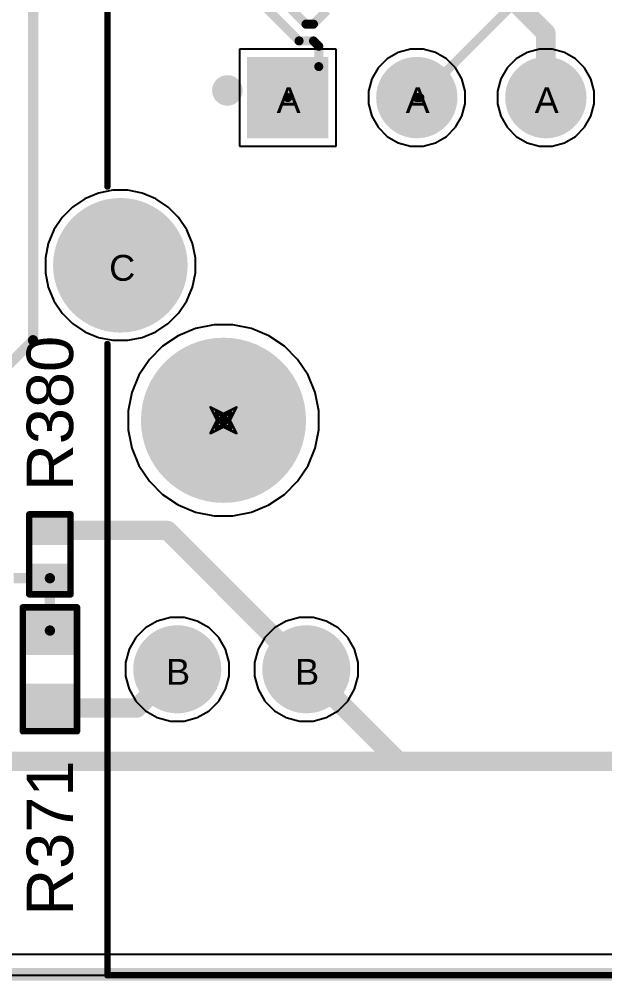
# Model space of a CAD drawing. Header units: inches. Extents: x -11 to 5428, y 0 to 5423.
# Drawn here: x 202.55 to 214.07, y -0.13 to 18.79 of the extents above; entities that cross this region are included whole.
import ezdxf

# ---------------------------------------------------------------- set-up
doc = ezdxf.new("R2010")
doc.units = ezdxf.units.IN
for name, color, linetype in [('Board Outline', 216, 'Continuous'), ('Bottom Layer', 5, 'Continuous'), ('Bottom Solder', 6, 'Continuous'), ('Drill Drawing', 1, 'Continuous'), ('GND', 16, 'Continuous'), ('Multi-Layer', 9, 'Continuous'), ('Pad Holes', 156, 'Continuous'), ('PWR', 76, 'Continuous'), ('Top Layer', 1, 'Continuous'), ('Top Overlay', 2, 'Continuous'), ('Top Paste', 8, 'Continuous'), ('Top Solder', 216, 'Continuous')]:
    doc.layers.add(name, color=color, linetype=linetype)
doc.styles.add('Arial', font='', dxfattribs={"height": 0.2})
doc.styles.get('Arial').set_extended_font_data('Arial')

# ---------------------------------------------------------------- blocks, each defined once
blk = doc.blocks.new('R___0402_356')
at = {"layer": 'Top Layer'}
for points in [[(-0.6985050799999999, -0.31751524), (-0.6985050799999999, 0.31748476), (-0.24130508, 0.31748476), (-0.2413050799999999, -0.31751524)], [(0.2412949200000001, -0.31751524), (0.2412949199999999, 0.31748476), (0.69849492, 0.31748476), (0.69849492, -0.31751524)]]:
    blk.add_hatch(color=1, dxfattribs=at).paths.add_polyline_path(points)
at = {"layer": 'Top Paste'}
for points in [[(-0.6985050799999999, -0.31751524), (-0.6985050799999999, 0.31748476), (-0.24130508, 0.31748476), (-0.2413050799999999, -0.31751524)], [(0.2412949200000001, -0.31751524), (0.2412949199999999, 0.31748476), (0.69849492, 0.31748476), (0.69849492, -0.31751524)]]:
    blk.add_hatch(color=8, dxfattribs=at).paths.add_polyline_path(points)
at = {"layer": 'Top Solder'}
for points in [[(-0.75350624, -0.3725164000000001), (-0.75350624, 0.3724859199999999), (-0.1863039200000001, 0.37248592), (-0.1863039199999999, -0.3725163999999999)], [(0.1862937600000001, -0.3725164000000001), (0.1862937599999999, 0.3724859199999999), (0.7534960799999999, 0.37248592), (0.7534960799999999, -0.3725163999999999)]]:
    blk.add_hatch(color=216, dxfattribs=at).paths.add_polyline_path(points)
at = {"layer": 'Top Overlay'}
for points in [[(0.78739492, 0.40638476, 0.127, 0.127, 0), (-0.7874050799999999, 0.40638476, 0.127, 0.127, 0)], [(-0.7874050799999999, -0.40641524, 0.127, 0.127, 0), (-0.7874050799999999, 0.40638476, 0.127, 0.127, 0)], [(0.78739492, -0.40641524, 0.127, 0.127, 0), (0.78739492, 0.40638476, 0.127, 0.127, 0)], [(0.78739492, -0.40641524, 0.127, 0.127, 0), (-0.7874050799999999, -0.40641524, 0.127, 0.127, 0)], [(0.81279492, -0.43181524, 0.0032258, 0.0032258, 0), (-0.81280508, -0.43181524, 0.0032258, 0.0032258, 0)]]:
    blk.add_lwpolyline(points, format="xyseb", dxfattribs=at)
for points in [[(-0.8191550799999999, 0.40638476, 0.0635, 0.0635, 1), (-0.75565508, 0.40638476, 0.0635, 0.0635, 1)], [(-0.8191550799999999, 0.40638476, 0.0635, 0.0635, 1), (-0.75565508, 0.40638476, 0.0635, 0.0635, 1)], [(0.7556449199999999, 0.40638476, 0.0635, 0.0635, 1), (0.81914492, 0.40638476, 0.0635, 0.0635, 1)], [(0.7556449199999999, 0.40638476, 0.0635, 0.0635, 1), (0.81914492, 0.40638476, 0.0635, 0.0635, 1)], [(-0.8191550799999999, -0.40641524, 0.0635, 0.0635, 1), (-0.75565508, -0.40641524, 0.0635, 0.0635, 1)], [(-0.8191550799999999, -0.40641524, 0.0635, 0.0635, 1), (-0.75565508, -0.40641524, 0.0635, 0.0635, 1)], [(0.7556449199999999, -0.40641524, 0.0635, 0.0635, 1), (0.81914492, -0.40641524, 0.0635, 0.0635, 1)], [(0.7556449199999999, -0.40641524, 0.0635, 0.0635, 1), (0.81914492, -0.40641524, 0.0635, 0.0635, 1)], [(-0.81361026, -0.43181524, 0.0016129, 0.0016129, 1), (-0.8119998999999999, -0.43181524, 0.0016129, 0.0016129, 1)], [(0.8119897399999999, -0.43181524, 0.0016129, 0.0016129, 1), (0.8136000999999999, -0.43181524, 0.0016129, 0.0016129, 1)]]:
    blk.add_lwpolyline(points, format="xyseb", close=True, dxfattribs=at)
blk = doc.blocks.new('R___0603_366')
at = {"layer": 'Top Layer'}
for points in [[(-0.38102032, 0.4444847599999999), (-0.38102032, -0.44451524), (-1.14302032, -0.44451524), (-1.14302032, 0.4444847599999999)], [(1.14297968, 0.4444847599999999), (1.14297968, -0.44451524), (0.38097968, -0.44451524), (0.38097968, 0.4444847599999999)]]:
    blk.add_hatch(color=1, dxfattribs=at).paths.add_polyline_path(points)
at = {"layer": 'Top Paste'}
for points in [[(-0.38102032, 0.4444847599999999), (-0.38102032, -0.44451524), (-1.14302032, -0.44451524), (-1.14302032, 0.4444847599999999)], [(1.14297968, 0.4444847599999999), (1.14297968, -0.44451524), (0.38097968, -0.44451524), (0.38097968, 0.4444847599999999)]]:
    blk.add_hatch(color=8, dxfattribs=at).paths.add_polyline_path(points)
at = {"layer": 'Top Solder'}
for points in [[(-0.27942032, 0.54608476), (-0.27942032, -0.54611524), (-1.24462032, -0.54611524), (-1.24462032, 0.54608476)], [(1.24457968, 0.54608476), (1.24457968, -0.54611524), (0.27937968, -0.54611524), (0.27937968, 0.54608476)]]:
    blk.add_hatch(color=216, dxfattribs=at).paths.add_polyline_path(points)
at = {"layer": 'Top Overlay'}
for points in [[(-1.21922032, -0.53341524, 0.127, 0.127, 0), (-1.21922032, 0.53338476, 0.127, 0.127, 0)], [(1.21917968, 0.53338476, 0.127, 0.127, 0), (-1.21922032, 0.53338476, 0.127, 0.127, 0)], [(1.21917968, -0.53341524, 0.127, 0.127, 0), (1.21917968, 0.53338476, 0.127, 0.127, 0)], [(1.21917968, -0.53341524, 0.127, 0.127, 0), (-1.21922032, -0.53341524, 0.127, 0.127, 0)]]:
    blk.add_lwpolyline(points, format="xyseb", dxfattribs=at)
for points in [[(-1.25097032, 0.53338476, 0.0635, 0.0635, 1), (-1.18747032, 0.53338476, 0.0635, 0.0635, 1)], [(-1.25097032, 0.53338476, 0.0635, 0.0635, 1), (-1.18747032, 0.53338476, 0.0635, 0.0635, 1)], [(1.18742968, 0.53338476, 0.0635, 0.0635, 1), (1.25092968, 0.53338476, 0.0635, 0.0635, 1)], [(1.18742968, 0.53338476, 0.0635, 0.0635, 1), (1.25092968, 0.53338476, 0.0635, 0.0635, 1)], [(-1.25097032, -0.53341524, 0.0635, 0.0635, 1), (-1.18747032, -0.53341524, 0.0635, 0.0635, 1)], [(-1.25097032, -0.53341524, 0.0635, 0.0635, 1), (-1.18747032, -0.53341524, 0.0635, 0.0635, 1)], [(1.18742968, -0.53341524, 0.0635, 0.0635, 1), (1.25092968, -0.53341524, 0.0635, 0.0635, 1)], [(1.18742968, -0.53341524, 0.0635, 0.0635, 1), (1.25092968, -0.53341524, 0.0635, 0.0635, 1)]]:
    blk.add_lwpolyline(points, format="xyseb", close=True, dxfattribs=at)
blk = doc.blocks.new('HR911105A_372')
at = {"layer": 'Bottom Layer'}
h = blk.add_hatch(color=5, dxfattribs=at)
edge = h.paths.add_edge_path()
edge.add_arc((4.085000719999999, 6.894982399999999), 0.7649997399999999, 0, 360)
h = blk.add_hatch(color=5, dxfattribs=at)
edge = h.paths.add_edge_path()
edge.add_arc((6.62500072, 6.894982399999999), 0.7649997399999999, 0, 360)
h = blk.add_hatch(color=5, dxfattribs=at)
edge = h.paths.add_edge_path()
edge.add_arc((7.744988319999999, -1.0550144), 1.22249946, 0, 360)
h = blk.add_hatch(color=5, dxfattribs=at)
edge = h.paths.add_edge_path()
edge.add_arc((-0.63000128, -4.3549824), 0.69900038, 0, 360)
h = blk.add_hatch(color=5, dxfattribs=at)
edge = h.paths.add_edge_path()
edge.add_arc((1.90999872, -4.3549824), 0.69900038, 0, 360)
blk.add_hatch(color=5, dxfattribs=at).paths.add_polyline_path([(5.148999099999999, -5.05398278), (3.75099834, -5.05398278), (3.75099834, -3.65598202), (5.148999099999999, -3.65598202)])
at = {"layer": 'Bottom Solder'}
h = blk.add_hatch(color=6, dxfattribs=at)
edge = h.paths.add_edge_path()
edge.add_arc((4.085000719999999, 6.894982399999999), 0.86659974, 0, 360)
h = blk.add_hatch(color=6, dxfattribs=at)
edge = h.paths.add_edge_path()
edge.add_arc((6.62500072, 6.894982399999999), 0.86659974, 0, 360)
h = blk.add_hatch(color=6, dxfattribs=at)
edge = h.paths.add_edge_path()
edge.add_arc((5.71502032, 1.9950176), 0.1016, 0, 360)
h = blk.add_hatch(color=6, dxfattribs=at)
edge = h.paths.add_edge_path()
edge.add_arc((7.744988319999999, -1.0550144), 1.32409946, 0, 360)
h = blk.add_hatch(color=6, dxfattribs=at)
edge = h.paths.add_edge_path()
edge.add_arc((-0.63000128, -4.3549824), 0.8006003799999999, 0, 360)
h = blk.add_hatch(color=6, dxfattribs=at)
edge = h.paths.add_edge_path()
edge.add_arc((1.90999872, -4.3549824), 0.8006003799999999, 0, 360)
blk.add_hatch(color=6, dxfattribs=at).paths.add_polyline_path([(5.2505991, -5.15558278), (3.64939834, -5.15558278), (3.64939834, -3.55438202), (5.2505991, -3.55438202)])
at = {"layer": 'GND'}
h = blk.add_hatch(color=16, dxfattribs=at)
edge = h.paths.add_edge_path()
edge.add_arc((4.085000719999999, 6.894982399999999), 0.7649997399999999, 0, 360)
h = blk.add_hatch(color=16, dxfattribs=at)
edge = h.paths.add_edge_path()
edge.add_arc((6.62500072, 6.894982399999999), 0.7649997399999999, 0, 360)
h = blk.add_hatch(color=16, dxfattribs=at)
edge = h.paths.add_edge_path()
edge.add_arc((7.744988319999999, -1.0550144), 1.22249946, 0, 360)
h = blk.add_hatch(color=16, dxfattribs=at)
edge = h.paths.add_edge_path()
edge.add_arc((-0.63000128, -4.3549824), 0.69900038, 0, 360)
h = blk.add_hatch(color=16, dxfattribs=at)
edge = h.paths.add_edge_path()
edge.add_arc((1.90999872, -4.3549824), 0.69900038, 0, 360)
blk.add_hatch(color=16, dxfattribs=at).paths.add_polyline_path([(5.148999099999999, -5.05398278), (3.75099834, -5.05398278), (3.75099834, -3.65598202), (5.148999099999999, -3.65598202)])
at = {"layer": 'Multi-Layer'}
h = blk.add_hatch(color=9, dxfattribs=at)
edge = h.paths.add_edge_path()
edge.add_arc((4.085000719999999, 6.894982399999999), 0.7649997399999999, 0, 360)
h = blk.add_hatch(color=9, dxfattribs=at)
edge = h.paths.add_edge_path()
edge.add_arc((6.62500072, 6.894982399999999), 0.7649997399999999, 0, 360)
h = blk.add_hatch(color=9, dxfattribs=at)
edge = h.paths.add_edge_path()
edge.add_arc((7.744988319999999, -1.0550144), 1.22249946, 0, 360)
h = blk.add_hatch(color=9, dxfattribs=at)
edge = h.paths.add_edge_path()
edge.add_arc((-0.63000128, -4.3549824), 0.69900038, 0, 360)
h = blk.add_hatch(color=9, dxfattribs=at)
edge = h.paths.add_edge_path()
edge.add_arc((1.90999872, -4.3549824), 0.69900038, 0, 360)
blk.add_hatch(color=9, dxfattribs=at).paths.add_polyline_path([(5.148999099999999, -5.05398278), (3.75099834, -5.05398278), (3.75099834, -3.65598202), (5.148999099999999, -3.65598202)])
at = {"layer": 'Pad Holes'}
h = blk.add_hatch(color=7, dxfattribs=at)
edge = h.paths.add_edge_path()
edge.add_arc((4.085000719999999, 6.894982399999999), 0.50999898, 0, 360)
h = blk.add_hatch(color=7, dxfattribs=at)
edge = h.paths.add_edge_path()
edge.add_arc((6.62500072, 6.894982399999999), 0.50999898, 0, 360)
h = blk.add_hatch(color=7, dxfattribs=at)
edge = h.paths.add_edge_path()
edge.add_arc((5.71502032, 1.9950176), 1.62500056, 0, 360)
h = blk.add_hatch(color=7, dxfattribs=at)
edge = h.paths.add_edge_path()
edge.add_arc((7.744988319999999, -1.0550144), 0.8149996399999999, 0, 360)
h = blk.add_hatch(color=7, dxfattribs=at)
edge = h.paths.add_edge_path()
edge.add_arc((-0.63000128, -4.3549824), 0.44500038, 0, 360)
h = blk.add_hatch(color=7, dxfattribs=at)
edge = h.paths.add_edge_path()
edge.add_arc((1.90999872, -4.3549824), 0.44500038, 0, 360)
h = blk.add_hatch(color=7, dxfattribs=at)
edge = h.paths.add_edge_path()
edge.add_arc((4.44999872, -4.3549824), 0.44500038, 0, 360)
at = {"layer": 'PWR'}
h = blk.add_hatch(color=76, dxfattribs=at)
edge = h.paths.add_edge_path()
edge.add_arc((4.085000719999999, 6.894982399999999), 0.7649997399999999, 0, 360)
h = blk.add_hatch(color=76, dxfattribs=at)
edge = h.paths.add_edge_path()
edge.add_arc((6.62500072, 6.894982399999999), 0.7649997399999999, 0, 360)
h = blk.add_hatch(color=76, dxfattribs=at)
edge = h.paths.add_edge_path()
edge.add_arc((7.744988319999999, -1.0550144), 1.22249946, 0, 360)
h = blk.add_hatch(color=76, dxfattribs=at)
edge = h.paths.add_edge_path()
edge.add_arc((-0.63000128, -4.3549824), 0.69900038, 0, 360)
h = blk.add_hatch(color=76, dxfattribs=at)
edge = h.paths.add_edge_path()
edge.add_arc((1.90999872, -4.3549824), 0.69900038, 0, 360)
blk.add_hatch(color=76, dxfattribs=at).paths.add_polyline_path([(5.148999099999999, -5.05398278), (3.75099834, -5.05398278), (3.75099834, -3.65598202), (5.148999099999999, -3.65598202)])
at = {"layer": 'Top Layer'}
h = blk.add_hatch(color=1, dxfattribs=at)
edge = h.paths.add_edge_path()
edge.add_arc((4.085000719999999, 6.894982399999999), 0.7649997399999999, 0, 360)
h = blk.add_hatch(color=1, dxfattribs=at)
edge = h.paths.add_edge_path()
edge.add_arc((6.62500072, 6.894982399999999), 0.7649997399999999, 0, 360)
h = blk.add_hatch(color=1, dxfattribs=at)
edge = h.paths.add_edge_path()
edge.add_arc((7.744988319999999, -1.0550144), 1.22249946, 0, 360)
h = blk.add_hatch(color=1, dxfattribs=at)
edge = h.paths.add_edge_path()
edge.add_arc((-0.63000128, -4.3549824), 0.69900038, 0, 360)
h = blk.add_hatch(color=1, dxfattribs=at)
edge = h.paths.add_edge_path()
edge.add_arc((1.90999872, -4.3549824), 0.69900038, 0, 360)
blk.add_hatch(color=1, dxfattribs=at).paths.add_polyline_path([(5.148999099999999, -5.05398278), (3.75099834, -5.05398278), (3.75099834, -3.65598202), (5.148999099999999, -3.65598202)])
at = {"layer": 'Top Solder'}
h = blk.add_hatch(color=216, dxfattribs=at)
edge = h.paths.add_edge_path()
edge.add_arc((4.085000719999999, 6.894982399999999), 0.86659974, 0, 360)
h = blk.add_hatch(color=216, dxfattribs=at)
edge = h.paths.add_edge_path()
edge.add_arc((6.62500072, 6.894982399999999), 0.86659974, 0, 360)
h = blk.add_hatch(color=216, dxfattribs=at)
edge = h.paths.add_edge_path()
edge.add_arc((5.71502032, 1.9950176), 0.1016, 0, 360)
h = blk.add_hatch(color=216, dxfattribs=at)
edge = h.paths.add_edge_path()
edge.add_arc((7.744988319999999, -1.0550144), 1.32409946, 0, 360)
h = blk.add_hatch(color=216, dxfattribs=at)
edge = h.paths.add_edge_path()
edge.add_arc((-0.63000128, -4.3549824), 0.8006003799999999, 0, 360)
h = blk.add_hatch(color=216, dxfattribs=at)
edge = h.paths.add_edge_path()
edge.add_arc((1.90999872, -4.3549824), 0.8006003799999999, 0, 360)
blk.add_hatch(color=216, dxfattribs=at).paths.add_polyline_path([(5.2505991, -5.15558278), (3.64939834, -5.15558278), (3.64939834, -3.55438202), (5.2505991, -3.55438202)])
at = {"layer": 'Top Overlay'}
for points in [[(8.000004319999999, 12.9149856, 0.127, 0.127, 0), (-8.000014479999999, 12.9149856, 0.127, 0.127, 0)], [(8.000004319999999, 12.9149856, 0.127, 0.127, 0), (8.000004319999999, 0.4949951999999999, 0.127, 0.127, 0)], [(8.000004319999999, -2.605024, 0.127, 0.127, 0), (8.000004319999999, -8.4850224, 0.127, 0.127, 0)]]:
    blk.add_lwpolyline(points, format="xyseb", dxfattribs=at)
for points in [[(7.96825432, 12.9149856, 0.0635, 0.0635, 1), (8.03175432, 12.9149856, 0.0635, 0.0635, 1)], [(7.96825432, 12.9149856, 0.0635, 0.0635, 1), (8.03175432, 12.9149856, 0.0635, 0.0635, 1)], [(7.96825432, 0.4949951999999999, 0.0635, 0.0635, 1), (8.03175432, 0.4949951999999999, 0.0635, 0.0635, 1)], [(7.96825432, -2.605024, 0.0635, 0.0635, 1), (8.03175432, -2.605024, 0.0635, 0.0635, 1)], [(5.7887997, -4.495799999999999, 0.2999994, 0.2999994, 1), (5.488800299999999, -4.495799999999999, 0.2999994, 0.2999994, 1)], [(5.413801719999999, -4.495799999999999, 0.1499997, 0.1499997, 1), (5.563798879999999, -4.495799999999999, 0.1499997, 0.1499997, 1)], [(5.71380112, -4.495799999999999, 0.1499997, 0.1499997, 1), (5.86379828, -4.495799999999999, 0.1499997, 0.1499997, 1)]]:
    blk.add_lwpolyline(points, format="xyseb", close=True, dxfattribs=at)

msp = doc.modelspace()

# ---------------------------------------------------------------- linework, layer by layer
at = {"layer": 'Board Outline'}
msp.add_lwpolyline([(1.27e-05, 1.27e-05, 0.254, 0.254, 0), (344.00001304, 1.27e-05, 0.254, 0.254, 0)], format="xyseb", dxfattribs=at)
at = {"layer": 'Bottom Layer'}
msp.add_line((185.23320586, -0.01805432), (220.28220358, -0.01805432), dxfattribs=at)
for points in [[(211.64222594, 19.7919467, 0.3809999999999999, 0.3809999999999999, 0), (212.91172556, 18.52244708, 0.3809999999999999, 0.3809999999999999, 0)], [(212.91172556, 17.25244708, 0.3809999999999999, 0.3809999999999999, 0), (212.91172556, 18.52244708, 0.3809999999999999, 0.3809999999999999, 0)], [(212.91172556, 17.25244708, 0.3809999999999999, 0.3809999999999999, 0), (212.91222594, 17.2519467, 0.3809999999999999, 0.3809999999999999, 0)]]:
    msp.add_lwpolyline(points, format="xyseb", dxfattribs=at)
for points in [[(212.81647556, 18.52244708, 0.1905, 0.1905, 1), (213.00697556, 18.52244708, 0.1905, 0.1905, 1)], [(212.81647556, 18.52244708, 0.1905, 0.1905, 1), (213.00697556, 18.52244708, 0.1905, 0.1905, 1)], [(212.81647556, 17.25244708, 0.1905, 0.1905, 1), (213.00697556, 17.25244708, 0.1905, 0.1905, 1)], [(212.81647556, 17.25244708, 0.1905, 0.1905, 1), (213.00697556, 17.25244708, 0.1905, 0.1905, 1)], [(212.81697594, 17.2519467, 0.1905, 0.1905, 1), (213.00747594, 17.2519467, 0.1905, 0.1905, 1)]]:
    msp.add_lwpolyline(points, format="xyseb", close=True, dxfattribs=at)
at = {"layer": 'Drill Drawing'}
for points in [[(206.3131891, 11.1559467, 0.0508, 0.0508, 0), (206.5671891, 11.0289467, 0.0508, 0.0508, 0)], [(206.3131891, 11.1559467, 0.0508, 0.0508, 0), (206.4401891, 10.9019467, 0.0508, 0.0508, 0)], [(206.5671891, 11.0289467, 0.0508, 0.0508, 0), (206.8211891, 11.1559467, 0.0508, 0.0508, 0)], [(206.6941891, 10.9019467, 0.0508, 0.0508, 0), (206.8211891, 11.1559467, 0.0508, 0.0508, 0)], [(206.4147891, 11.0543467, 0.0508, 0.0508, 0), (206.5671891, 10.9781467, 0.0508, 0.0508, 0)], [(206.4147891, 11.0543467, 0.0508, 0.0508, 0), (206.4909891, 10.9019467, 0.0508, 0.0508, 0)], [(206.5671891, 10.9781467, 0.0508, 0.0508, 0), (206.7195891, 11.0543467, 0.0508, 0.0508, 0)], [(206.6433891, 10.9019467, 0.0508, 0.0508, 0), (206.7195891, 11.0543467, 0.0508, 0.0508, 0)], [(206.3131891, 10.6479467, 0.0508, 0.0508, 0), (206.4401891, 10.9019467, 0.0508, 0.0508, 0)], [(206.3131891, 10.6479467, 0.0508, 0.0508, 0), (206.5671891, 10.7749467, 0.0508, 0.0508, 0)], [(206.4147891, 10.7495467, 0.0508, 0.0508, 0), (206.4909891, 10.9019467, 0.0508, 0.0508, 0)], [(206.4147891, 10.7495467, 0.0508, 0.0508, 0), (206.5671891, 10.8257467, 0.0508, 0.0508, 0)], [(206.5671891, 10.8257467, 0.0508, 0.0508, 0), (206.7195891, 10.7495467, 0.0508, 0.0508, 0)], [(206.5671891, 10.7749467, 0.0508, 0.0508, 0), (206.8211891, 10.6479467, 0.0508, 0.0508, 0)], [(206.6433891, 10.9019467, 0.0508, 0.0508, 0), (206.7195891, 10.7495467, 0.0508, 0.0508, 0)], [(206.6941891, 10.9019467, 0.0508, 0.0508, 0), (206.8211891, 10.6479467, 0.0508, 0.0508, 0)]]:
    msp.add_lwpolyline(points, format="xyseb", dxfattribs=at)
for points in [[(206.3004891, 11.1559467, 0.0254, 0.0254, 1), (206.3258891, 11.1559467, 0.0254, 0.0254, 1)], [(206.3004891, 11.1559467, 0.0254, 0.0254, 1), (206.3258891, 11.1559467, 0.0254, 0.0254, 1)], [(206.8084891, 11.1559467, 0.0254, 0.0254, 1), (206.8338891, 11.1559467, 0.0254, 0.0254, 1)], [(206.8084891, 11.1559467, 0.0254, 0.0254, 1), (206.8338891, 11.1559467, 0.0254, 0.0254, 1)], [(206.4020891, 11.0543467, 0.0254, 0.0254, 1), (206.4274891, 11.0543467, 0.0254, 0.0254, 1)], [(206.4020891, 11.0543467, 0.0254, 0.0254, 1), (206.4274891, 11.0543467, 0.0254, 0.0254, 1)], [(206.5544891, 11.0289467, 0.0254, 0.0254, 1), (206.5798891, 11.0289467, 0.0254, 0.0254, 1)], [(206.5544891, 11.0289467, 0.0254, 0.0254, 1), (206.5798891, 11.0289467, 0.0254, 0.0254, 1)], [(206.5544891, 10.9781467, 0.0254, 0.0254, 1), (206.5798891, 10.9781467, 0.0254, 0.0254, 1)], [(206.5544891, 10.9781467, 0.0254, 0.0254, 1), (206.5798891, 10.9781467, 0.0254, 0.0254, 1)], [(206.7068891, 11.0543467, 0.0254, 0.0254, 1), (206.7322891, 11.0543467, 0.0254, 0.0254, 1)], [(206.7068891, 11.0543467, 0.0254, 0.0254, 1), (206.7322891, 11.0543467, 0.0254, 0.0254, 1)], [(206.4274891, 10.9019467, 0.0254, 0.0254, 1), (206.4528891, 10.9019467, 0.0254, 0.0254, 1)], [(206.4274891, 10.9019467, 0.0254, 0.0254, 1), (206.4528891, 10.9019467, 0.0254, 0.0254, 1)], [(206.4782891, 10.9019467, 0.0254, 0.0254, 1), (206.5036891, 10.9019467, 0.0254, 0.0254, 1)], [(206.4782891, 10.9019467, 0.0254, 0.0254, 1), (206.5036891, 10.9019467, 0.0254, 0.0254, 1)], [(206.5544891, 10.8257467, 0.0254, 0.0254, 1), (206.5798891, 10.8257467, 0.0254, 0.0254, 1)], [(206.5544891, 10.8257467, 0.0254, 0.0254, 1), (206.5798891, 10.8257467, 0.0254, 0.0254, 1)], [(206.5544891, 10.7749467, 0.0254, 0.0254, 1), (206.5798891, 10.7749467, 0.0254, 0.0254, 1)], [(206.5544891, 10.7749467, 0.0254, 0.0254, 1), (206.5798891, 10.7749467, 0.0254, 0.0254, 1)], [(206.6306891, 10.9019467, 0.0254, 0.0254, 1), (206.6560891, 10.9019467, 0.0254, 0.0254, 1)], [(206.6306891, 10.9019467, 0.0254, 0.0254, 1), (206.6560891, 10.9019467, 0.0254, 0.0254, 1)], [(206.6814891, 10.9019467, 0.0254, 0.0254, 1), (206.7068891, 10.9019467, 0.0254, 0.0254, 1)], [(206.6814891, 10.9019467, 0.0254, 0.0254, 1), (206.7068891, 10.9019467, 0.0254, 0.0254, 1)], [(206.3004891, 10.6479467, 0.0254, 0.0254, 1), (206.3258891, 10.6479467, 0.0254, 0.0254, 1)], [(206.3004891, 10.6479467, 0.0254, 0.0254, 1), (206.3258891, 10.6479467, 0.0254, 0.0254, 1)], [(206.4020891, 10.7495467, 0.0254, 0.0254, 1), (206.4274891, 10.7495467, 0.0254, 0.0254, 1)], [(206.4020891, 10.7495467, 0.0254, 0.0254, 1), (206.4274891, 10.7495467, 0.0254, 0.0254, 1)], [(206.7068891, 10.7495467, 0.0254, 0.0254, 1), (206.7322891, 10.7495467, 0.0254, 0.0254, 1)], [(206.7068891, 10.7495467, 0.0254, 0.0254, 1), (206.7322891, 10.7495467, 0.0254, 0.0254, 1)], [(206.8084891, 10.6479467, 0.0254, 0.0254, 1), (206.8338891, 10.6479467, 0.0254, 0.0254, 1)], [(206.8084891, 10.6479467, 0.0254, 0.0254, 1), (206.8338891, 10.6479467, 0.0254, 0.0254, 1)]]:
    msp.add_lwpolyline(points, format="xyseb", close=True, dxfattribs=at)
at = {"layer": 'GND'}
for p, q in [((208.78521108, 18.20494708), (206.87921032, 18.20494708)), ((206.87921032, 18.20494708), (206.87921032, 16.29894632)), ((208.78521108, 16.29894632), (208.78521108, 18.20494708)), ((210.24674486, 18.20494708), (210.00436536, 18.14000182)), ((210.49767654, 18.20494708), (210.24674486, 18.20494708)), ((210.74005604, 18.14000182), (210.49767654, 18.20494708)), ((212.78674486, 18.20494708), (212.54436536, 18.14000182)), ((213.03767654, 18.20494708), (212.78674486, 18.20494708)), ((213.28005604, 18.14000182), (213.03767654, 18.20494708)), ((209.78705312, 18.01453852), (209.60961888, 17.83710428)), ((210.00436536, 18.14000182), (209.78705312, 18.01453852)), ((210.95736828, 18.01453852), (210.74005604, 18.14000182)), ((211.13480252, 17.83710428), (210.95736828, 18.01453852)), ((212.32705312, 18.01453852), (212.14961888, 17.83710428)), ((212.54436536, 18.14000182), (212.32705312, 18.01453852)), ((213.49736828, 18.01453852), (213.28005604, 18.14000182)), ((213.67480252, 17.83710428), (213.49736828, 18.01453852)), ((209.60961888, 17.83710428), (209.48415558, 17.61979204)), ((211.26026582, 17.61979204), (211.13480252, 17.83710428)), ((212.14961888, 17.83710428), (212.02415558, 17.61979204)), ((213.80026582, 17.61979204), (213.67480252, 17.83710428)), ((209.48415558, 17.61979204), (209.41921032, 17.37741254)), ((211.32521108, 17.37741254), (211.26026582, 17.61979204)), ((212.02415558, 17.61979204), (211.95921032, 17.37741254)), ((213.86521108, 17.37741254), (213.80026582, 17.61979204)), ((209.41921032, 17.37741254), (209.41921032, 17.12648086)), ((211.32521108, 17.12648086), (211.32521108, 17.37741254)), ((211.95921032, 17.37741254), (211.95921032, 17.12648086)), ((213.86521108, 17.12648086), (213.86521108, 17.37741254)), ((209.41921032, 17.12648086), (209.48415558, 16.88410136)), ((211.26026582, 16.88410136), (211.32521108, 17.12648086)), ((211.95921032, 17.12648086), (212.02415558, 16.88410136)), ((213.80026582, 16.88410136), (213.86521108, 17.12648086)), ((209.48415558, 16.88410136), (209.60961888, 16.66678912)), ((211.13480252, 16.66678912), (211.26026582, 16.88410136)), ((212.02415558, 16.88410136), (212.14961888, 16.66678912)), ((213.67480252, 16.66678912), (213.80026582, 16.88410136)), ((209.60961888, 16.66678912), (209.78705312, 16.48935488)), ((210.95736828, 16.48935488), (211.13480252, 16.66678912)), ((212.14961888, 16.66678912), (212.32705312, 16.48935488)), ((213.49736828, 16.48935488), (213.67480252, 16.66678912)), ((209.78705312, 16.48935488), (210.00436536, 16.36389158)), ((210.74005604, 16.36389158), (210.95736828, 16.48935488)), ((212.32705312, 16.48935488), (212.54436536, 16.36389158)), ((213.28005604, 16.36389158), (213.49736828, 16.48935488)), ((206.87921032, 16.29894632), (208.78521108, 16.29894632)), ((210.00436536, 16.36389158), (210.24674486, 16.29894632)), ((210.24674486, 16.29894632), (210.49767654, 16.29894632)), ((210.49767654, 16.29894632), (210.74005604, 16.36389158)), ((212.54436536, 16.36389158), (212.78674486, 16.29894632)), ((212.78674486, 16.29894632), (213.03767654, 16.29894632)), ((213.03767654, 16.29894632), (213.28005604, 16.36389158)), ((206.01910536, 12.7087376), (205.67715024, 12.5670945)), ((206.3821247, 12.78094726), (206.01910536, 12.7087376)), ((206.7522535, 12.78094726), (206.3821247, 12.78094726)), ((207.11527284, 12.7087376), (206.7522535, 12.78094726)), ((207.45722796, 12.5670945), (207.11527284, 12.7087376)), ((205.67715024, 12.5670945), (205.36939622, 12.36146118)), ((207.76498198, 12.36146118), (207.45722796, 12.5670945)), ((205.36939622, 12.36146118), (205.10767462, 12.09973958)), ((208.02670358, 12.09973958), (207.76498198, 12.36146118)), ((205.10767462, 12.09973958), (204.9020413, 11.79198556)), ((208.2323369, 11.79198556), (208.02670358, 12.09973958)), ((204.9020413, 11.79198556), (204.7603982, 11.45003044)), ((208.37398, 11.45003044), (208.2323369, 11.79198556)), ((204.7603982, 11.45003044), (204.68818854, 11.0870111)), ((208.44618966, 11.0870111), (208.37398, 11.45003044)), ((204.68818854, 11.0870111), (204.68818854, 10.7168823)), ((208.44618966, 10.7168823), (208.44618966, 11.0870111)), ((204.68818854, 10.7168823), (204.7603982, 10.35386296)), ((208.37398, 10.35386296), (208.44618966, 10.7168823)), ((204.7603982, 10.35386296), (204.9020413, 10.01190784)), ((208.2323369, 10.01190784), (208.37398, 10.35386296)), ((204.9020413, 10.01190784), (205.10767462, 9.704153819999998)), ((208.02670358, 9.704153819999998), (208.2323369, 10.01190784)), ((205.10767462, 9.704153819999998), (205.36939622, 9.442432219999999)), ((207.76498198, 9.442432219999999), (208.02670358, 9.704153819999998)), ((205.36939622, 9.442432219999999), (205.67715024, 9.2367989)), ((207.45722796, 9.2367989), (207.76498198, 9.442432219999999)), ((205.67715024, 9.2367989), (206.01910536, 9.095155799999999)), ((206.01910536, 9.095155799999999), (206.3821247, 9.02294614)), ((206.7522535, 9.02294614), (207.11527284, 9.095155799999999)), ((207.11527284, 9.095155799999999), (207.45722796, 9.2367989)), ((206.3821247, 9.02294614), (206.7522535, 9.02294614)), ((205.52305352, 7.02098164), (205.2638897, 6.95153804)), ((205.79136388, 7.02098164), (205.52305352, 7.02098164)), ((206.0505277, 6.95153804), (205.79136388, 7.02098164)), ((208.06305352, 7.02098164), (207.8038897, 6.95153804)), ((208.33136388, 7.02098164), (208.06305352, 7.02098164)), ((208.5905277, 6.95153804), (208.33136388, 7.02098164)), ((205.03152796, 6.8173854), (204.8418052, 6.62766264)), ((205.2638897, 6.95153804), (205.03152796, 6.8173854)), ((206.28288944, 6.8173854), (206.0505277, 6.95153804)), ((206.4726122, 6.62766264), (206.28288944, 6.8173854)), ((207.57152796, 6.8173854), (207.3818052, 6.62766264)), ((207.8038897, 6.95153804), (207.57152796, 6.8173854)), ((208.82288944, 6.8173854), (208.5905277, 6.95153804)), ((209.0126122, 6.62766264), (208.82288944, 6.8173854)), ((204.8418052, 6.62766264), (204.70765256, 6.3953009)), ((206.60676484, 6.3953009), (206.4726122, 6.62766264)), ((207.3818052, 6.62766264), (207.24765256, 6.3953009)), ((209.14676484, 6.3953009), (209.0126122, 6.62766264)), ((204.70765256, 6.3953009), (204.63820896, 6.136137079999999)), ((206.67620844, 6.136137079999999), (206.60676484, 6.3953009)), ((207.24765256, 6.3953009), (207.17820896, 6.136137079999999)), ((209.21620844, 6.136137079999999), (209.14676484, 6.3953009)), ((204.63820896, 6.136137079999999), (204.63820896, 5.867826719999999)), ((206.67620844, 5.867826719999999), (206.67620844, 6.136137079999999)), ((207.17820896, 6.136137079999999), (207.17820896, 5.867826719999999)), ((209.21620844, 5.867826719999999), (209.21620844, 6.136137079999999)), ((204.63820896, 5.867826719999999), (204.70765256, 5.6086629)), ((206.60676484, 5.6086629), (206.67620844, 5.867826719999999)), ((207.17820896, 5.867826719999999), (207.24765256, 5.6086629)), ((209.14676484, 5.6086629), (209.21620844, 5.867826719999999)), ((204.70765256, 5.6086629), (204.8418052, 5.37630116)), ((206.4726122, 5.37630116), (206.60676484, 5.6086629)), ((207.24765256, 5.6086629), (207.3818052, 5.37630116)), ((209.0126122, 5.37630116), (209.14676484, 5.6086629)), ((204.8418052, 5.37630116), (205.03152796, 5.186578399999999)), ((206.28288944, 5.186578399999999), (206.4726122, 5.37630116)), ((207.3818052, 5.37630116), (207.57152796, 5.186578399999999)), ((208.82288944, 5.186578399999999), (209.0126122, 5.37630116)), ((205.03152796, 5.186578399999999), (205.2638897, 5.052425759999999)), ((206.0505277, 5.052425759999999), (206.28288944, 5.186578399999999)), ((207.57152796, 5.186578399999999), (207.8038897, 5.052425759999999)), ((208.5905277, 5.052425759999999), (208.82288944, 5.186578399999999)), ((205.2638897, 5.052425759999999), (205.52305352, 4.98298216)), ((205.52305352, 4.98298216), (205.79136388, 4.98298216)), ((205.79136388, 4.98298216), (206.0505277, 5.052425759999999)), ((207.8038897, 5.052425759999999), (208.06305352, 4.98298216)), ((208.06305352, 4.98298216), (208.33136388, 4.98298216)), ((208.33136388, 4.98298216), (208.5905277, 5.052425759999999)), ((343.61156068, 0.38846506), (0.38846506, 0.38846506))]:
    msp.add_line(p, q, dxfattribs=at)
at = {"layer": 'PWR'}
for p, q in [((208.78521108, 18.20494708), (206.87921032, 18.20494708)), ((206.87921032, 18.20494708), (206.87921032, 16.29894632)), ((208.78521108, 16.29894632), (208.78521108, 18.20494708)), ((210.24674486, 18.20494708), (210.00436536, 18.14000182)), ((210.49767654, 18.20494708), (210.24674486, 18.20494708)), ((210.74005604, 18.14000182), (210.49767654, 18.20494708)), ((212.78674486, 18.20494708), (212.54436536, 18.14000182)), ((213.03767654, 18.20494708), (212.78674486, 18.20494708)), ((213.28005604, 18.14000182), (213.03767654, 18.20494708)), ((209.78705312, 18.01453852), (209.60961888, 17.83710428)), ((210.00436536, 18.14000182), (209.78705312, 18.01453852)), ((210.95736828, 18.01453852), (210.74005604, 18.14000182)), ((211.13480252, 17.83710428), (210.95736828, 18.01453852)), ((212.32705312, 18.01453852), (212.14961888, 17.83710428)), ((212.54436536, 18.14000182), (212.32705312, 18.01453852)), ((213.49736828, 18.01453852), (213.28005604, 18.14000182)), ((213.67480252, 17.83710428), (213.49736828, 18.01453852)), ((209.60961888, 17.83710428), (209.48415558, 17.61979204)), ((211.26026582, 17.61979204), (211.13480252, 17.83710428)), ((212.14961888, 17.83710428), (212.02415558, 17.61979204)), ((213.80026582, 17.61979204), (213.67480252, 17.83710428)), ((209.48415558, 17.61979204), (209.41921032, 17.37741254)), ((211.32521108, 17.37741254), (211.26026582, 17.61979204)), ((212.02415558, 17.61979204), (211.95921032, 17.37741254)), ((213.86521108, 17.37741254), (213.80026582, 17.61979204)), ((209.41921032, 17.37741254), (209.41921032, 17.12648086)), ((211.32521108, 17.12648086), (211.32521108, 17.37741254)), ((211.95921032, 17.37741254), (211.95921032, 17.12648086)), ((213.86521108, 17.12648086), (213.86521108, 17.37741254)), ((209.41921032, 17.12648086), (209.48415558, 16.88410136)), ((211.26026582, 16.88410136), (211.32521108, 17.12648086)), ((211.95921032, 17.12648086), (212.02415558, 16.88410136)), ((213.80026582, 16.88410136), (213.86521108, 17.12648086)), ((209.48415558, 16.88410136), (209.60961888, 16.66678912)), ((211.13480252, 16.66678912), (211.26026582, 16.88410136)), ((212.02415558, 16.88410136), (212.14961888, 16.66678912)), ((213.67480252, 16.66678912), (213.80026582, 16.88410136)), ((209.60961888, 16.66678912), (209.78705312, 16.48935488)), ((210.95736828, 16.48935488), (211.13480252, 16.66678912)), ((212.14961888, 16.66678912), (212.32705312, 16.48935488)), ((213.49736828, 16.48935488), (213.67480252, 16.66678912)), ((209.78705312, 16.48935488), (210.00436536, 16.36389158)), ((210.74005604, 16.36389158), (210.95736828, 16.48935488)), ((212.32705312, 16.48935488), (212.54436536, 16.36389158)), ((213.28005604, 16.36389158), (213.49736828, 16.48935488)), ((206.87921032, 16.29894632), (208.78521108, 16.29894632)), ((210.00436536, 16.36389158), (210.24674486, 16.29894632)), ((210.24674486, 16.29894632), (210.49767654, 16.29894632)), ((210.49767654, 16.29894632), (210.74005604, 16.36389158)), ((212.54436536, 16.36389158), (212.78674486, 16.29894632)), ((212.78674486, 16.29894632), (213.03767654, 16.29894632)), ((213.03767654, 16.29894632), (213.28005604, 16.36389158)), ((204.10654124, 15.3717371), (203.83783718, 15.26043684)), ((204.39179848, 15.42847816), (204.10654124, 15.3717371)), ((204.68264372, 15.42847816), (204.39179848, 15.42847816)), ((204.96790096, 15.3717371), (204.68264372, 15.42847816)), ((205.23660502, 15.26043684), (204.96790096, 15.3717371)), ((203.83783718, 15.26043684), (203.59600632, 15.0988522)), ((205.47843588, 15.0988522), (205.23660502, 15.26043684)), ((203.59600632, 15.0988522), (203.3903476, 14.89319348)), ((205.6840946, 14.89319348), (205.47843588, 15.0988522)), ((203.3903476, 14.89319348), (203.22876296, 14.65136262)), ((205.84567924, 14.65136262), (205.6840946, 14.89319348)), ((203.22876296, 14.65136262), (203.1174627, 14.38265856)), ((205.9569795, 14.38265856), (205.84567924, 14.65136262)), ((203.1174627, 14.38265856), (203.06072164, 14.09740132)), ((206.01372056, 14.09740132), (205.9569795, 14.38265856)), ((203.06072164, 14.09740132), (203.06072164, 13.80655608)), ((206.01372056, 13.80655608), (206.01372056, 14.09740132)), ((203.06072164, 13.80655608), (203.1174627, 13.52129884)), ((205.9569795, 13.52129884), (206.01372056, 13.80655608)), ((203.1174627, 13.52129884), (203.22876296, 13.25259478)), ((205.84567924, 13.25259478), (205.9569795, 13.52129884)), ((203.22876296, 13.25259478), (203.3903476, 13.01076392)), ((205.6840946, 13.01076392), (205.84567924, 13.25259478)), ((203.3903476, 13.01076392), (203.59600632, 12.8051052)), ((205.47843588, 12.8051052), (205.6840946, 13.01076392)), ((203.59600632, 12.8051052), (203.83783718, 12.64352056)), ((205.23660502, 12.64352056), (205.47843588, 12.8051052)), ((206.01910536, 12.7087376), (205.67715024, 12.5670945)), ((206.3821247, 12.78094726), (206.01910536, 12.7087376)), ((206.7522535, 12.78094726), (206.3821247, 12.78094726)), ((207.11527284, 12.7087376), (206.7522535, 12.78094726)), ((207.45722796, 12.5670945), (207.11527284, 12.7087376)), ((203.83783718, 12.64352056), (204.10654124, 12.5322203)), ((204.10654124, 12.5322203), (204.39179848, 12.47547924)), ((204.68264372, 12.47547924), (204.96790096, 12.5322203)), ((204.96790096, 12.5322203), (205.23660502, 12.64352056)), ((205.67715024, 12.5670945), (205.36939622, 12.36146118)), ((207.76498198, 12.36146118), (207.45722796, 12.5670945)), ((204.39179848, 12.47547924), (204.68264372, 12.47547924)), ((205.36939622, 12.36146118), (205.10767462, 12.09973958)), ((208.02670358, 12.09973958), (207.76498198, 12.36146118)), ((205.10767462, 12.09973958), (204.9020413, 11.79198556)), ((208.2323369, 11.79198556), (208.02670358, 12.09973958)), ((204.9020413, 11.79198556), (204.7603982, 11.45003044)), ((208.37398, 11.45003044), (208.2323369, 11.79198556)), ((204.7603982, 11.45003044), (204.68818854, 11.0870111)), ((208.44618966, 11.0870111), (208.37398, 11.45003044)), ((204.68818854, 11.0870111), (204.68818854, 10.7168823)), ((208.44618966, 10.7168823), (208.44618966, 11.0870111)), ((204.68818854, 10.7168823), (204.7603982, 10.35386296)), ((208.37398, 10.35386296), (208.44618966, 10.7168823)), ((204.7603982, 10.35386296), (204.9020413, 10.01190784)), ((208.2323369, 10.01190784), (208.37398, 10.35386296)), ((204.9020413, 10.01190784), (205.10767462, 9.704153819999998)), ((208.02670358, 9.704153819999998), (208.2323369, 10.01190784)), ((205.10767462, 9.704153819999998), (205.36939622, 9.442432219999999)), ((207.76498198, 9.442432219999999), (208.02670358, 9.704153819999998)), ((205.36939622, 9.442432219999999), (205.67715024, 9.2367989)), ((207.45722796, 9.2367989), (207.76498198, 9.442432219999999)), ((205.67715024, 9.2367989), (206.01910536, 9.095155799999999)), ((206.01910536, 9.095155799999999), (206.3821247, 9.02294614)), ((206.7522535, 9.02294614), (207.11527284, 9.095155799999999)), ((207.11527284, 9.095155799999999), (207.45722796, 9.2367989)), ((206.3821247, 9.02294614), (206.7522535, 9.02294614)), ((205.52305352, 7.02098164), (205.2638897, 6.95153804)), ((205.79136388, 7.02098164), (205.52305352, 7.02098164)), ((206.0505277, 6.95153804), (205.79136388, 7.02098164)), ((208.06305352, 7.02098164), (207.8038897, 6.95153804)), ((208.33136388, 7.02098164), (208.06305352, 7.02098164)), ((208.5905277, 6.95153804), (208.33136388, 7.02098164)), ((205.03152796, 6.8173854), (204.8418052, 6.62766264)), ((205.2638897, 6.95153804), (205.03152796, 6.8173854)), ((206.28288944, 6.8173854), (206.0505277, 6.95153804)), ((206.4726122, 6.62766264), (206.28288944, 6.8173854)), ((207.57152796, 6.8173854), (207.3818052, 6.62766264)), ((207.8038897, 6.95153804), (207.57152796, 6.8173854)), ((208.82288944, 6.8173854), (208.5905277, 6.95153804)), ((209.0126122, 6.62766264), (208.82288944, 6.8173854)), ((204.8418052, 6.62766264), (204.70765256, 6.3953009)), ((206.60676484, 6.3953009), (206.4726122, 6.62766264)), ((207.3818052, 6.62766264), (207.24765256, 6.3953009)), ((209.14676484, 6.3953009), (209.0126122, 6.62766264)), ((204.70765256, 6.3953009), (204.63820896, 6.136137079999999)), ((206.67620844, 6.136137079999999), (206.60676484, 6.3953009)), ((207.24765256, 6.3953009), (207.17820896, 6.136137079999999)), ((209.21620844, 6.136137079999999), (209.14676484, 6.3953009)), ((204.63820896, 6.136137079999999), (204.63820896, 5.867826719999999)), ((206.67620844, 5.867826719999999), (206.67620844, 6.136137079999999)), ((207.17820896, 6.136137079999999), (207.17820896, 5.867826719999999)), ((209.21620844, 5.867826719999999), (209.21620844, 6.136137079999999)), ((204.63820896, 5.867826719999999), (204.70765256, 5.6086629)), ((206.60676484, 5.6086629), (206.67620844, 5.867826719999999)), ((207.17820896, 5.867826719999999), (207.24765256, 5.6086629)), ((209.14676484, 5.6086629), (209.21620844, 5.867826719999999)), ((204.70765256, 5.6086629), (204.8418052, 5.37630116)), ((206.4726122, 5.37630116), (206.60676484, 5.6086629)), ((207.24765256, 5.6086629), (207.3818052, 5.37630116)), ((209.0126122, 5.37630116), (209.14676484, 5.6086629)), ((204.8418052, 5.37630116), (205.03152796, 5.186578399999999)), ((206.28288944, 5.186578399999999), (206.4726122, 5.37630116)), ((207.3818052, 5.37630116), (207.57152796, 5.186578399999999)), ((208.82288944, 5.186578399999999), (209.0126122, 5.37630116)), ((205.03152796, 5.186578399999999), (205.2638897, 5.052425759999999)), ((206.0505277, 5.052425759999999), (206.28288944, 5.186578399999999)), ((207.57152796, 5.186578399999999), (207.8038897, 5.052425759999999)), ((208.5905277, 5.052425759999999), (208.82288944, 5.186578399999999)), ((205.2638897, 5.052425759999999), (205.52305352, 4.98298216)), ((205.52305352, 4.98298216), (205.79136388, 4.98298216)), ((205.79136388, 4.98298216), (206.0505277, 5.052425759999999)), ((207.8038897, 5.052425759999999), (208.06305352, 4.98298216)), ((208.06305352, 4.98298216), (208.33136388, 4.98298216)), ((208.33136388, 4.98298216), (208.5905277, 5.052425759999999)), ((228.16074764, 0.38846506), (0.38846506, 0.38846506))]:
    msp.add_line(p, q, dxfattribs=at)
at = {"layer": 'Top Layer'}
msp.add_line((185.23320586, -0.01805432), (220.28220358, -0.01805432), dxfattribs=at)
for points in [[(202.81899492, 12.47617012, 0.2032, 0.2032, 0), (202.81899492, 22.97136884, 0.2032, 0.2032, 0)], [(206.69781114, 20.19041428, 0.1778, 0.1778, 0), (208.19086378, 18.69736164, 0.1778, 0.1778, 0)], [(206.36761114, 20.0536429, 0.1778, 0.1778, 0), (208.0540924, 18.36716164, 0.1778, 0.1778, 0)], [(210.43199468, 17.2519467, 0.1778, 0.1778, 0), (212.60557936, 19.42553138, 0.1778, 0.1778, 0)], [(208.33815584, 18.69736164, 0.1778, 0.1778, 0), (208.6034436, 18.9626494, 0.1778, 0.1778, 0)], [(208.19086378, 18.69736164, 0.1778, 0.1778, 0), (208.33815584, 18.69736164, 0.1778, 0.1778, 0)], [(208.0540924, 18.36716164, 0.1778, 0.1778, 0), (208.33815584, 18.36716164, 0.1778, 0.1778, 0)], [(208.33815584, 18.36716164, 0.1778, 0.1778, 0), (208.44231108, 18.2630064, 0.1778, 0.1778, 0)], [(208.44231108, 17.86204708, 0.1778, 0.1778, 0), (208.44231108, 18.2630064, 0.1778, 0.1778, 0)], [(207.8322107, 17.2519467, 0.1778, 0.1778, 0), (208.44231108, 17.86204708, 0.1778, 0.1778, 0)], [(210.3722107, 17.2519467, 0.1778, 0.1778, 0), (210.43199468, 17.2519467, 0.1778, 0.1778, 0)], [(202.1226844, 11.7798596, 0.2032, 0.2032, 0), (202.81899492, 12.47617012, 0.2032, 0.2032, 0)], [(203.15079766, 8.73378238, 0.3809999999999999, 0.3809999999999999, 0), (205.46536758, 8.73378238, 0.3809999999999999, 0.3809999999999999, 0)], [(205.46536758, 8.73378238, 0.3809999999999999, 0.3809999999999999, 0), (210.0081652, 4.190984759999999, 0.3809999999999999, 0.3809999999999999, 0)], [(202.43799492, 7.793982379999999, 0.2032, 0.2032, 0), (203.15079766, 7.793982379999999, 0.2032, 0.2032, 0)], [(203.15079766, 6.76394634, 0.2032, 0.2032, 0), (203.15079766, 7.793982379999999, 0.2032, 0.2032, 0)], [(204.85951916, 5.23994634, 0.3809999999999999, 0.3809999999999999, 0), (205.62151916, 6.00194634, 0.3809999999999999, 0.3809999999999999, 0)], [(205.62151916, 6.00194634, 0.3809999999999999, 0.3809999999999999, 0), (205.65720362, 6.00194634, 0.3809999999999999, 0.3809999999999999, 0)], [(203.15079766, 5.23994634, 0.3809999999999999, 0.3809999999999999, 0), (204.85951916, 5.23994634, 0.3809999999999999, 0.3809999999999999, 0)], [(190.95916596, 4.190984759999999, 0.3809999999999999, 0.3809999999999999, 0), (210.0081652, 4.190984759999999, 0.3809999999999999, 0.3809999999999999, 0)], [(210.0081652, 4.190984759999999, 0.3809999999999999, 0.3809999999999999, 0), (224.40899492, 4.190984759999999, 0.3809999999999999, 0.3809999999999999, 0)]]:
    msp.add_lwpolyline(points, format="xyseb", dxfattribs=at)
for points in [[(208.14641378, 18.69736164, 0.08889999999999999, 0.08889999999999999, 1), (208.23531378, 18.69736164, 0.08889999999999999, 0.08889999999999999, 1)], [(208.14641378, 18.69736164, 0.08889999999999999, 0.08889999999999999, 1), (208.23531378, 18.69736164, 0.08889999999999999, 0.08889999999999999, 1)], [(208.29370584, 18.69736164, 0.08889999999999999, 0.08889999999999999, 1), (208.38260584, 18.69736164, 0.08889999999999999, 0.08889999999999999, 1)], [(208.29370584, 18.69736164, 0.08889999999999999, 0.08889999999999999, 1), (208.38260584, 18.69736164, 0.08889999999999999, 0.08889999999999999, 1)], [(208.0096424, 18.36716164, 0.08889999999999999, 0.08889999999999999, 1), (208.0985424, 18.36716164, 0.08889999999999999, 0.08889999999999999, 1)], [(208.0096424, 18.36716164, 0.08889999999999999, 0.08889999999999999, 1), (208.0985424, 18.36716164, 0.08889999999999999, 0.08889999999999999, 1)], [(208.29370584, 18.36716164, 0.08889999999999999, 0.08889999999999999, 1), (208.38260584, 18.36716164, 0.08889999999999999, 0.08889999999999999, 1)], [(208.29370584, 18.36716164, 0.08889999999999999, 0.08889999999999999, 1), (208.38260584, 18.36716164, 0.08889999999999999, 0.08889999999999999, 1)], [(208.39786108, 18.2630064, 0.08889999999999999, 0.08889999999999999, 1), (208.48676108, 18.2630064, 0.08889999999999999, 0.08889999999999999, 1)], [(208.39786108, 18.2630064, 0.08889999999999999, 0.08889999999999999, 1), (208.48676108, 18.2630064, 0.08889999999999999, 0.08889999999999999, 1)], [(208.39786108, 17.86204708, 0.08889999999999999, 0.08889999999999999, 1), (208.48676108, 17.86204708, 0.08889999999999999, 0.08889999999999999, 1)], [(208.39786108, 17.86204708, 0.08889999999999999, 0.08889999999999999, 1), (208.48676108, 17.86204708, 0.08889999999999999, 0.08889999999999999, 1)], [(207.7877607, 17.2519467, 0.08889999999999999, 0.08889999999999999, 1), (207.8766607, 17.2519467, 0.08889999999999999, 0.08889999999999999, 1)], [(210.3277607, 17.2519467, 0.08889999999999999, 0.08889999999999999, 1), (210.4166607, 17.2519467, 0.08889999999999999, 0.08889999999999999, 1)], [(210.38754468, 17.2519467, 0.08889999999999999, 0.08889999999999999, 1), (210.47644468, 17.2519467, 0.08889999999999999, 0.08889999999999999, 1)], [(210.38754468, 17.2519467, 0.08889999999999999, 0.08889999999999999, 1), (210.47644468, 17.2519467, 0.08889999999999999, 0.08889999999999999, 1)], [(202.76819492, 12.47617012, 0.1016, 0.1016, 1), (202.86979492, 12.47617012, 0.1016, 0.1016, 1)], [(202.76819492, 12.47617012, 0.1016, 0.1016, 1), (202.86979492, 12.47617012, 0.1016, 0.1016, 1)], [(203.05554766, 8.73378238, 0.1905, 0.1905, 1), (203.24604766, 8.73378238, 0.1905, 0.1905, 1)], [(205.37011758, 8.73378238, 0.1905, 0.1905, 1), (205.56061758, 8.73378238, 0.1905, 0.1905, 1)], [(205.37011758, 8.73378238, 0.1905, 0.1905, 1), (205.56061758, 8.73378238, 0.1905, 0.1905, 1)], [(203.09999766, 7.793982379999999, 0.1016, 0.1016, 1), (203.20159766, 7.793982379999999, 0.1016, 0.1016, 1)], [(203.09999766, 7.793982379999999, 0.1016, 0.1016, 1), (203.20159766, 7.793982379999999, 0.1016, 0.1016, 1)], [(203.09999766, 6.76394634, 0.1016, 0.1016, 1), (203.20159766, 6.76394634, 0.1016, 0.1016, 1)], [(205.52626916, 6.00194634, 0.1905, 0.1905, 1), (205.71676916, 6.00194634, 0.1905, 0.1905, 1)], [(205.52626916, 6.00194634, 0.1905, 0.1905, 1), (205.71676916, 6.00194634, 0.1905, 0.1905, 1)], [(205.56195362, 6.00194634, 0.1905, 0.1905, 1), (205.75245362, 6.00194634, 0.1905, 0.1905, 1)], [(203.05554766, 5.23994634, 0.1905, 0.1905, 1), (203.24604766, 5.23994634, 0.1905, 0.1905, 1)], [(204.76426916, 5.23994634, 0.1905, 0.1905, 1), (204.95476916, 5.23994634, 0.1905, 0.1905, 1)], [(204.76426916, 5.23994634, 0.1905, 0.1905, 1), (204.95476916, 5.23994634, 0.1905, 0.1905, 1)], [(209.9129152, 4.190984759999999, 0.1905, 0.1905, 1), (210.1034152, 4.190984759999999, 0.1905, 0.1905, 1)], [(209.9129152, 4.190984759999999, 0.1905, 0.1905, 1), (210.1034152, 4.190984759999999, 0.1905, 0.1905, 1)], [(209.9129152, 4.190984759999999, 0.1905, 0.1905, 1), (210.1034152, 4.190984759999999, 0.1905, 0.1905, 1)]]:
    msp.add_lwpolyline(points, format="xyseb", close=True, dxfattribs=at)

# ---------------------------------------------------------------- block references
for name, p, rotation in [('HR911105A_372', (212.28220942, 12.8969643), 180), ('R___0402_356', (203.15080274, 8.26389762), 270), ('R___0603_366', (203.15080274, 6.00196158), 270)]:
    msp.add_blockref(name, p, dxfattribs=dict(rotation=rotation))

# ---------------------------------------------------------------- texts
at = {"layer": 'Drill Drawing', "style": 'Arial'}
for s, p in [('A', (207.6121324, 16.94723052)), ('A', (210.1521324, 16.94723052)), ('A', (212.6921324, 16.94723052)), ('C', (204.3171428, 13.64726252)), ('B', (205.4371304, 5.69726572)), ('B', (207.9771304, 5.69726572))]:
    msp.add_text(s, height=0.508, dxfattribs=at).set_placement(p)
at = {"layer": 'Top Overlay', "style": 'Arial'}
for s, p in [('R380', (203.60785288, 9.509041179999999)), ('R371', (203.60785542, 1.15239038))]:
    msp.add_text(s, height=0.9143999999999999, rotation=90, dxfattribs=at).set_placement(p)

doc.saveas('drawing.dxf')
